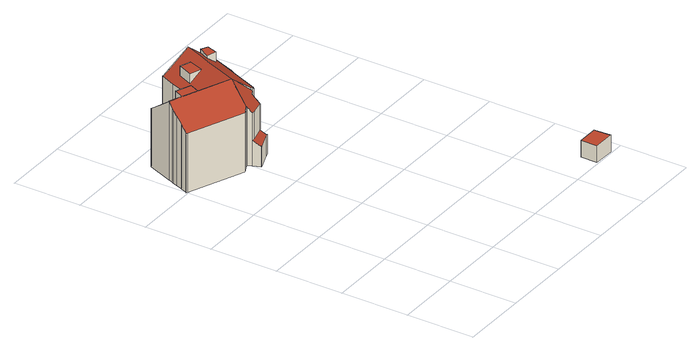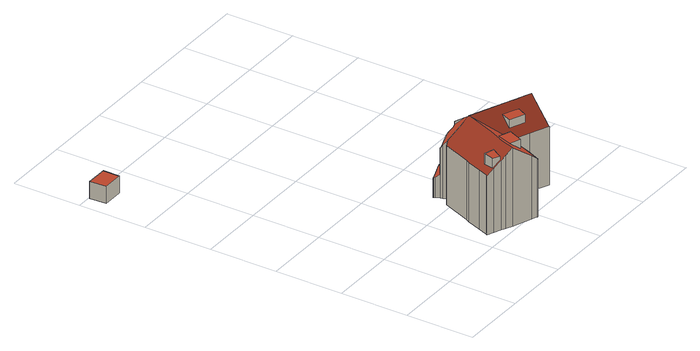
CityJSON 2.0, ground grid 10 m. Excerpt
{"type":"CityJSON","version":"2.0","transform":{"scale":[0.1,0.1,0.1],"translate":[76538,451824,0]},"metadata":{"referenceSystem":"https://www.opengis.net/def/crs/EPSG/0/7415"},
"CityObjects":{
"building1":{"type":"Building","attributes":{"dak_type":"slanted","data_area":139.14,"data_coverage":0.939,"geconstateerd":false,"gid":17625148,"h_dak_50p":10.75,"h_dak_70p":11.22,"h_dak_max":12.05,"h_dak_min":3.15,"h_maaiveld":0.266,"kas_warenhuis":false,"lod11_replace":false,"ondergronds_type":"above ground","oorspronkelijkbouwjaar":1980,"pw_actueel":"yes","pw_bron":"ahn3","reconstructie_methode":"tudelft3d-geoflow","reconstruction_skipped":false,"rmse_lod12":1.39,"rmse_lod13":1.09,"rmse_lod22":0.124,"rn":1,"status":"Pand in gebruik","t_run":316.48,"val3dity_codes_lod12":"[]","val3dity_codes_lod13":"[]","val3dity_codes_lod22":"[]"},"children":["building1-1"]},
"building1-1":{"type":"BuildingPart","parents":["building1"],"geometry":[{"type":"Solid","lod":"2.2","boundaries":[[[[0,1,2,3,4,5,6,7,8,9,10,11,12,13,14,15,16,17,18,19,20,21,22,23,24,25,26,27,28,29,30,31,32,33,34,35,36,37,38,39,40,41,42,43,44,45,46,47]],[[48,34,33,49]],[[50,38,37,51]],[[52,30,29,53]],[[54,19,18,55]],[[56,57,58,59]],[[59,58,60,61]],[[62,13,12,63]],[[64,42,41,65]],[[66,9,8,67]],[[68,39,38,50]],[[69,43,42,64]],[[70,71,44,43,69]],[[61,60,72,73]],[[73,72,57,56]],[[74,28,27,75]],[[76,32,31,77]],[[78,79,80]],[[53,29,28,74]],[[81,11,10,82]],[[67,8,7,83]],[[83,7,6,79,78]],[[55,18,17,84]],[[85,16,15,86]],[[87,88,89]],[[84,17,16,85]],[[90,26,25,91]],[[92,46,45,93]],[[94,95,96]],[[97,98,99]],[[82,10,9,66]],[[100,101,102,103]],[[104,4,3,105]],[[79,6,5,106]],[[107,108,71,70]],[[93,45,44,71]],[[106,5,4,104,109]],[[109,104,110,111]],[[112,113,40,39,68]],[[65,41,40,113]],[[51,37,36,114]],[[114,36,35,115]],[[115,35,34,48]],[[75,27,26,90]],[[77,31,30,52]],[[101,100,116]],[[96,95,98,97]],[[49,33,32,76]],[[63,12,11,81]],[[86,15,14,117]],[[117,14,13,62]],[[118,22,21,119]],[[103,102,120]],[[91,25,24,121]],[[122,20,19,54]],[[119,21,20,122]],[[121,24,23,123]],[[123,124,125]],[[123,23,22,118]],[[126,0,47,127]],[[127,47,46,92]],[[128,2,1,129]],[[129,1,0,126]],[[130,131,108,107]],[[111,110,131,130]],[[88,87,113,112]],[[105,3,2,128]],[[73,56,59,61]],[[93,71,108,131,110,104,105,128,129,126,127,92]],[[96,97,99,94]],[[132,89,88,112,68,50,51,114,115,48,49,76,77,52,53,133,134,135,136],[72,60,58,57]],[[123,118,119,122,54,55,137,136,125,124],[101,116,138,120,102]],[[103,120,138,116,100]],[[74,75,90,91,121,123,125,136,135,134,133,53],[95,94,99,98]],[[84,85,86,117,62,63,81,82,66,67,83,78,80,132,136,137,55]],[[111,130,107,70,69,64,65,113,87,89,132,80,79,106,109]]]],"semantics":{"surfaces":[{"type":"GroundSurface"},{"type":"WallSurface","on_footprint_edge":true},{"type":"WallSurface","on_footprint_edge":false},{"type":"RoofSurface"}],"values":[[0,1,1,1,1,2,2,1,1,1,1,1,1,2,2,1,1,2,1,1,1,1,1,1,2,1,1,1,2,2,1,2,1,1,2,1,1,2,1,1,1,1,1,1,1,2,2,1,1,1,1,1,2,1,1,1,1,2,1,1,1,1,1,2,2,2,1,3,3,3,3,3,3,3,3,3]]}}]},
"building2":{"type":"Building","attributes":{"dak_type":"horizontal","data_area":2,"data_coverage":0.249,"geconstateerd":false,"gid":613043,"h_dak_50p":2.88,"h_dak_70p":2.9,"h_dak_max":2.95,"h_dak_min":2.82,"h_maaiveld":0.406,"kas_warenhuis":false,"lod11_replace":false,"ondergronds_type":"above ground","oorspronkelijkbouwjaar":1980,"pw_actueel":"yes","pw_bron":"ahn3","reconstructie_methode":"tudelft3d-geoflow","reconstruction_skipped":false,"rmse_lod12":0.0358,"rmse_lod13":0.0328,"rmse_lod22":0.0309,"rn":1,"status":"Pand in gebruik","t_run":36.87,"val3dity_codes_lod12":"[]","val3dity_codes_lod13":"[]","val3dity_codes_lod22":"[]"},"children":["building2-1"]},
"building2-1":{"type":"BuildingPart","parents":["building2"],"geometry":[{"type":"Solid","lod":"2.2","boundaries":[[[[139,140,141,142]],[[143,140,139,144]],[[145,141,140,143]],[[144,139,142,146]],[[146,142,141,145]],[[146,145,143,144]]]],"semantics":{"surfaces":[{"type":"GroundSurface"},{"type":"WallSurface","on_footprint_edge":true},{"type":"RoofSurface"}],"values":[[0,1,1,1,1,2]]}}]}
},
"vertices":[
[131,366,3],[108,357,3],[108,358,3],[106,357,3],[102,368,3],[99,374,3],[93,372,3],[87,369,3],[86,369,3],[85,368,3],[2,402,3],[0,403,3],[1,403,3],[5,413,3],[5,414,3],[8,423,3],[11,429,3],[13,433,3],[15,439,3],[30,475,3],[30,476,3],[58,464,3],[80,455,3],[83,454,3],[88,465,3],[96,486,3],[105,507,3],[106,506,3],[113,503,3],[142,492,3],[151,488,3],[158,485,3],[168,481,3],[178,477,3],[176,474,3],[171,460,3],[163,440,3],[160,434,3],[143,393,3],[142,392,3],[136,390,3],[133,388,3],[129,387,3],[132,380,3],[133,377,3],[136,370,3],[137,369,3],[137,368,3],[176,474,91],[178,477,91],[143,393,91],[160,434,91],[151,488,112],[142,492,120],[30,475,90],[15,439,120],[157,483,112],[157,483,107],[147,467,109],[147,467,112],[162,463,97],[162,463,112],[5,413,99],[1,403,91],[129,387,91],[133,388,91],[85,368,91],[86,369,91],[142,392,91],[132,380,82],[133,377,77],[133,377,38],[167,478,98],[167,478,112],[113,503,97],[106,506,91],[168,481,99],[158,485,106],[93,372,95],[93,372,91],[102,394,113],[0,403,91],[2,402,91],[87,369,91],[13,433,115],[11,429,112],[8,423,107],[133,391,94],[133,391,97],[114,399,113],[105,507,90],[96,486,90],[137,369,32],[136,370,33],[123,476,112],[107,482,98],[107,482,112],[98,461,112],[98,461,98],[115,454,112],[75,444,112],[75,444,100],[52,453,100],[52,453,112],[102,368,41],[106,357,33],[99,374,91],[133,376,77],[133,376,39],[102,368,82],[108,369,41],[108,369,81],[136,390,95],[136,390,91],[163,440,91],[171,460,91],[68,429,112],[5,414,100],[80,455,90],[58,464,90],[45,439,112],[88,465,90],[30,476,90],[83,454,90],[84,453,90],[84,453,91],[131,366,32],[137,368,32],[108,358,33],[108,357,32],[131,376,77],[131,376,39],[106,401,119],[141,490,120],[134,472,120],[123,447,120],[105,402,120],[16,439,120],[52,436,112],
[348,27,4],[379,27,4],[380,2,4],[348,2,4],[379,27,29],[348,27,29],[380,2,29],[348,2,29]
]}
